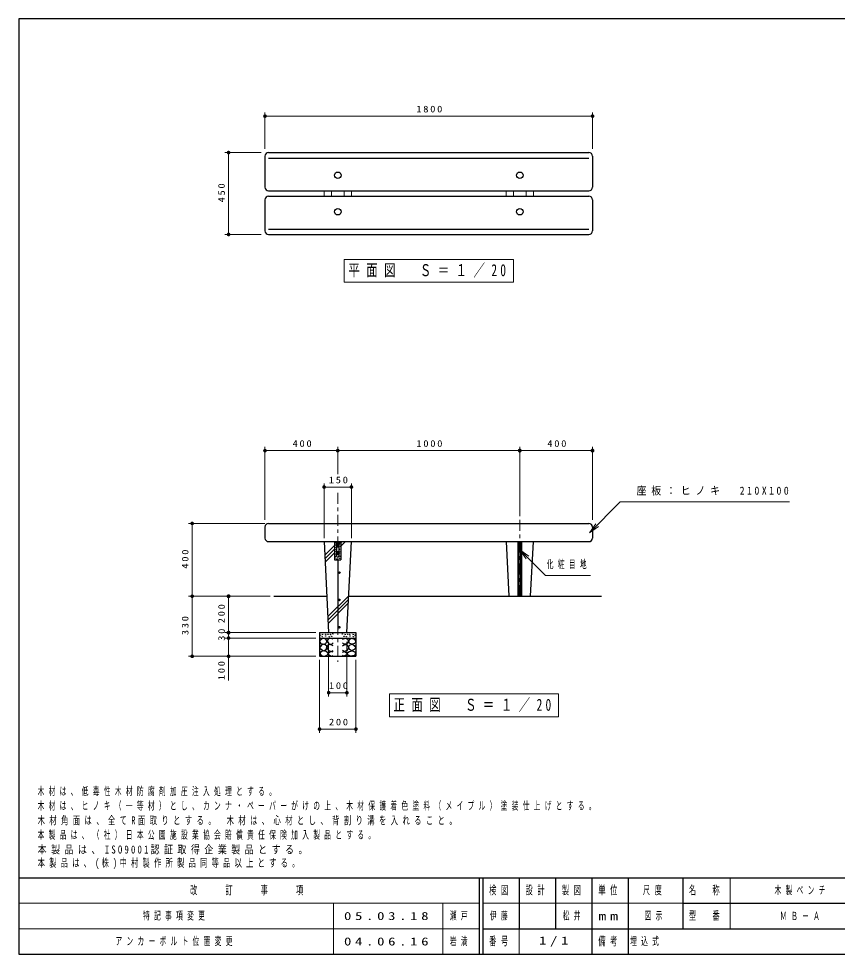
# Model space of a CAD drawing. Units: millimetres on the paper, scale 1:20. Extents: x -365 to 12, y -47 to 257.
# Drawn here: x -365 to -140.1, y 0 to 257 of the extents above; entities that cross this region are included whole.
import ezdxf

# ---------------------------------------------------------------- set-up
doc = ezdxf.new("R2010")
doc.units = ezdxf.units.MM
doc.linetypes.add('USER2', pattern=[6, 3, -1, 1, -1])
doc.layers.add('LY_1', color=3, linetype='Continuous', lineweight=25)
doc.layers.add('LY_2', color=7, linetype='Continuous', lineweight=13)
doc.styles.add('ＭＳ ゴシック', font='')
doc.styles.get('ＭＳ ゴシック').set_extended_font_data('MS Gothic')

# ---------------------------------------------------------------- blocks, each defined once
blk = doc.blocks.new('filled_dot')
at = {"color": 0, "linetype": 'Continuous', "lineweight": -2, "const_width": 1.25}
blk.add_lwpolyline([(-0.625, 0, 1), (0.625, 0, 1)], format="xyb", close=True, dxfattribs=at)

msp = doc.modelspace()

# ---------------------------------------------------------------- linework, layer by layer
at = {"layer": 'LY_1', "color": 7, "lineweight": 13}
for p, q in [((-297.336, 221.234), (-297.336, 231.234)), ((-297.336, 230.234), (-207.336, 230.234)), ((-207.336, 221.234), (-207.336, 231.234)), ((-298.336, 220.234), (-308.336, 220.234)), ((-307.336, 197.734), (-307.336, 220.234)), ((-281.086, 209.734), (-281.086, 208.234)), ((-279.086, 209.734), (-279.086, 208.234)), ((-275.586, 209.734), (-275.586, 208.234)), ((-273.586, 209.734), (-273.586, 208.234)), ((-231.086, 209.734), (-231.086, 208.234)), ((-229.086, 209.734), (-229.086, 208.234)), ((-225.586, 209.734), (-225.586, 208.234)), ((-223.586, 209.734), (-223.586, 208.234)), ((-298.336, 197.734), (-308.336, 197.734)), ((-229.086, 190.884), (-275.586, 190.884)), ((-275.586, 190.884), (-275.586, 184.584)), ((-229.086, 184.584), (-229.086, 190.884)), ((-275.586, 184.584), (-229.086, 184.584)), ((-297.336, 119.353), (-297.336, 139.353)), ((-277.336, 131.924), (-277.336, 139.353)), ((-227.336, 120.353), (-227.336, 139.353)), ((-207.336, 119.353), (-207.336, 139.353)), ((-297.336, 138.353), (-277.336, 138.353)), ((-277.336, 138.353), (-227.336, 138.353)), ((-227.336, 138.353), (-207.336, 138.353)), ((-281.085, 114.353), (-281.085, 129.353)), ((-273.585, 114.353), (-273.585, 129.353)), ((-281.085, 128.353), (-273.585, 128.353)), ((-297.336, 118.353), (-318.336, 118.353)), ((-317.336, 98.353), (-317.336, 118.353)), ((-208.202, 115.758), (-206.435, 118.233)), ((-208.202, 115.758), (-206.081, 117.879)), ((-205.728, 117.526), (-208.202, 115.758)), ((-276.461, 112.066), (-275.174, 113.353)), ((-276.461, 113.056), (-276.164, 113.353)), ((-280.898, 109.609), (-278.211, 112.296)), ((-280.851, 108.666), (-278.211, 111.306)), ((-225.532, 108.62), (-227.3, 111.095)), ((-227.3, 111.095), (-224.825, 109.327)), ((-227.3, 111.095), (-225.178, 108.973)), ((-280.804, 107.724), (-278.211, 110.316)), ((-295.92, 98.353), (-318.336, 98.353)), ((-317.336, 81.853), (-317.336, 98.353)), ((-307.336, 88.353), (-307.336, 98.353)), ((-280.056, 92.773), (-274.328, 98.502)), ((-280.009, 91.83), (-274.38, 97.46)), ((-279.962, 90.888), (-274.432, 96.418)), ((-283.336, 88.353), (-308.336, 88.353)), ((-307.336, 86.853), (-307.336, 88.353)), ((-283.336, 86.853), (-308.336, 86.853)), ((-307.336, 75.165), (-307.336, 86.853)), ((-279.835, 85.853), (-279.835, 70.853)), ((-274.835, 85.853), (-274.835, 70.853)), ((-283.336, 81.853), (-318.336, 81.853)), ((-282.336, 80.853), (-282.336, 60.853)), ((-272.336, 80.853), (-272.336, 60.853)), ((-274.835, 71.853), (-279.835, 71.853)), ((-216.663, 71.503), (-263.163, 71.503)), ((-263.163, 71.503), (-263.163, 65.203)), ((-216.663, 65.203), (-216.663, 71.503)), ((-263.163, 65.203), (-216.663, 65.203)), ((-272.336, 61.853), (-282.336, 61.853))]:
    msp.add_line(p, q, dxfattribs=at)
at = {"layer": 'LY_1'}
for p, q in [((-297.336, 219.234), (-297.336, 210.734)), ((-296.336, 220.234), (-208.336, 220.234)), ((-296.336, 218.734), (-208.336, 218.734)), ((-207.336, 219.234), (-207.336, 210.734)), ((-296.336, 209.734), (-208.336, 209.734)), ((-296.336, 208.234), (-208.336, 208.234)), ((-297.336, 207.234), (-297.336, 198.734)), ((-207.336, 207.234), (-207.336, 198.734)), ((-296.336, 199.234), (-208.336, 199.234)), ((-296.336, 197.734), (-208.336, 197.734)), ((-296.336, 118.353), (-208.336, 118.353)), ((-297.336, 117.353), (-297.336, 114.353)), ((-207.336, 117.353), (-207.336, 114.353)), ((-296.336, 113.353), (-208.336, 113.353)), ((-281.085, 113.353), (-279.835, 88.353)), ((-278.211, 113.353), (-278.211, 108.353)), ((-277.661, 113.353), (-277.661, 109.428)), ((-277.011, 113.353), (-277.011, 109.428)), ((-276.461, 113.353), (-276.461, 108.353)), ((-274.835, 88.353), (-273.585, 113.353)), ((-231.085, 113.353), (-230.335, 98.353)), ((-227.836, 113.353), (-227.836, 98.353)), ((-227.586, 113.353), (-227.586, 98.353)), ((-227.086, 113.353), (-227.086, 98.353)), ((-226.836, 113.353), (-226.836, 98.353)), ((-224.335, 98.353), (-223.585, 113.353)), ((-278.211, 108.353), (-276.461, 108.353)), ((-277.336, 108.353), (-277.336, 89.179)), ((-294.92, 98.353), (-280.335, 98.353)), ((-274.335, 98.353), (-204.906, 98.353)), ((-282.336, 88.353), (-272.336, 88.353)), ((-282.336, 88.353), (-282.336, 81.853)), ((-272.336, 88.353), (-272.336, 81.853)), ((-282.336, 86.853), (-272.336, 86.853)), ((-282.336, 81.853), (-272.336, 81.853))]:
    msp.add_line(p, q, dxfattribs=at)
at = {"layer": 'LY_1', "color": 7, "linetype": 'USER2', "lineweight": 13}
for p, q in [((-277.336, 126.73), (-277.336, 80.353)), ((-227.336, 119.353), (-227.336, 97.353))]:
    msp.add_line(p, q, dxfattribs=at)
at = {"layer": 'LY_1', "color": 7, "lineweight": 13}
for points in [[(-208.202, 115.758), (-199.717, 124.243), (-153.238, 124.243)], [(-227.3, 111.095), (-220.228, 104.024), (-207.897, 104.024)]]:
    msp.add_lwpolyline(points, dxfattribs=at)
at = {"layer": 'LY_1'}
for points in [[(-281.214, 86.823), (-281.847, 86.522), (-282.323, 86.047), (-282.022, 85.35), (-281.293, 85.207), (-280.596, 85.366), (-280.342, 85.952), (-280.532, 86.459)], [(-281.34, 85.176), (-281.879, 84.827), (-282.323, 84.146), (-281.816, 83.686), (-281.15, 83.37), (-280.453, 83.813), (-280.374, 84.653), (-280.782, 85.015)], [(-273.458, 86.823), (-272.825, 86.522), (-272.35, 86.047), (-272.651, 85.35), (-273.379, 85.207), (-274.076, 85.366), (-274.33, 85.952), (-274.14, 86.459)], [(-273.332, 85.176), (-272.793, 84.827), (-272.35, 84.146), (-272.856, 83.686), (-273.522, 83.37), (-274.219, 83.813), (-274.298, 84.653), (-273.89, 85.015)], [(-281.381, 83.379), (-281.95, 83.06), (-282.288, 82.637), (-281.884, 82.071), (-280.942, 81.868), (-280.226, 82.187), (-279.953, 82.692), (-280.492, 83.148)], [(-273.291, 83.379), (-272.722, 83.06), (-272.384, 82.637), (-272.788, 82.071), (-273.73, 81.868), (-274.446, 82.187), (-274.719, 82.692), (-274.18, 83.148)]]:
    msp.add_lwpolyline(points, close=True, dxfattribs=at)
for points in [[(-278.615, 86.538), (-279.471, 86.855), (-280.01, 86.586), (-280.326, 85.984), (-279.74, 85.223), (-278.964, 85.16), (-278.615, 85.556)], [(-278.631, 84.732), (-279.392, 85.128), (-280.025, 84.875), (-280.326, 84.225), (-279.883, 83.449), (-279.122, 83.211), (-278.631, 83.417)], [(-276.057, 86.538), (-275.201, 86.855), (-274.663, 86.586), (-274.346, 85.984), (-274.932, 85.223), (-275.708, 85.16), (-276.057, 85.556)], [(-276.041, 84.732), (-275.28, 85.128), (-274.647, 84.875), (-274.346, 84.225), (-274.789, 83.449), (-275.55, 83.211), (-276.041, 83.417)], [(-278.615, 83.005), (-279.281, 83.211), (-279.93, 82.657), (-279.756, 82.261), (-279.027, 81.896), (-278.615, 82.055)], [(-276.057, 83.005), (-275.391, 83.211), (-274.742, 82.657), (-274.916, 82.261), (-275.645, 81.896), (-276.057, 82.055)]]:
    msp.add_lwpolyline(points, dxfattribs=at)
for centre, radius in [((-277.336, 213.984), 0.9), ((-227.336, 213.984), 0.9), ((-277.336, 203.984), 0.9), ((-227.336, 203.984), 0.9), ((-277.99, 113.035), 0.05), ((-276.646, 113.102), 0.05), ((-278.089, 112.258), 0.05), ((-277.978, 111.136), 0.05), ((-277.856, 110.603), 0.05), ((-277.834, 111.691), 0.05), ((-277.823, 112.658), 0.05), ((-276.857, 112.746), 0.05), ((-276.823, 111.28), 0.05), ((-276.646, 112.08), 0.05), ((-276.557, 110.636), 0.05), ((-278.034, 109.914), 0.05), ((-277.978, 108.837), 0.05), ((-277.878, 109.314), 0.05), ((-277.567, 108.604), 0.05), ((-276.868, 108.803), 0.05), ((-276.834, 110.214), 0.05), ((-276.723, 109.337), 0.05), ((-276.886, 104.853), 0.225), ((-276.886, 97.353), 0.225), ((-276.886, 89.853), 0.225), ((-282.109, 87.661), 0.05), ((-281.552, 87.847), 0.05), ((-280.687, 87.414), 0.05), ((-280.625, 87.909), 0.05), ((-280.006, 87.909), 0.05), ((-279.326, 87.847), 0.05), ((-279.017, 87.352), 0.05), ((-278.646, 88.032), 0.05), ((-276.048, 87.971), 0.05), ((-275.655, 87.352), 0.05), ((-275.346, 87.847), 0.05), ((-274.666, 87.909), 0.05), ((-274.047, 87.909), 0.05), ((-273.986, 87.414), 0.05), ((-273.12, 87.847), 0.05), ((-272.563, 87.661), 0.05), ((-281.614, 87.228), 0.05), ((-279.697, 87.228), 0.05), ((-274.975, 87.228), 0.05), ((-273.058, 87.228), 0.05)]:
    msp.add_circle(centre, radius, dxfattribs=at)
for centre, radius, start, end in [((-296.336, 219.234), 1, 89.99998, 179.99996), ((-208.336, 219.234), 1, 0, 89.99998), ((-296.336, 210.734), 1, 179.99998, 270.00002), ((-296.336, 207.234), 1, 89.99998, 179.99996), ((-208.336, 210.734), 1, 270.00002, 0), ((-208.336, 207.234), 1, 0, 89.99998), ((-296.336, 198.734), 1, 179.99998, 270.00002), ((-208.336, 198.734), 1, 270.00002, 0), ((-296.336, 117.353), 1, 89.99998, 179.99996), ((-208.336, 117.353), 1, 0, 89.99998), ((-296.336, 114.353), 1, 179.99998, 270.00002), ((-208.336, 114.353), 1, 269.99996, 0), ((-277.336, 109.428), 0.325, 179.99998, 0)]:
    msp.add_arc(centre, radius, start, end, dxfattribs=at)
at = {"layer": 'LY_2', "color": 20, "lineweight": 25}
for p, q in [((-365, 257), (-365, 0)), ((0, 257), (-365, 257)), ((-365, 21), (0, 21)), ((-365, 0), (0, 0))]:
    msp.add_line(p, q, dxfattribs=at)
at = {"layer": 'LY_2', "color": 3, "lineweight": 25}
for p, q in [((-238.5, 21), (-238.5, 0)), ((-237.5, 21), (-237.5, 0)), ((-227.5, 21), (-227.5, 7)), ((-217.5, 21), (-217.5, 7)), ((-207.5, 21), (-207.5, 0)), ((-197.5, 21), (-197.5, 7)), ((-182.5, 21), (-182.5, 7)), ((-182.5, 14), (-70, 14)), ((-237.5, 7), (0, 7)), ((-197.5, 7), (-197.5, 0))]:
    msp.add_line(p, q, dxfattribs=at)
at = {"layer": 'LY_2'}
for p, q in [((-169.5, 21), (-169.5, 7)), ((-365, 14), (-238.5, 14)), ((-278.5, 14), (-278.5, 0)), ((-248.5, 14), (-248.5, 0)), ((-237.5, 14), (-182.5, 14)), ((-365, 7), (-238.5, 7)), ((-227.5, 7), (-227.5, 0))]:
    msp.add_line(p, q, dxfattribs=at)

# ---------------------------------------------------------------- block references
at = {"layer": 'LY_1', "color": 7, "lineweight": 13, "xscale": 0.4, "yscale": 0.4}
for p in [(-297.336, 230.234), (-297.336, 138.353), (-281.085, 128.353), (-279.835, 71.853), (-282.336, 61.853)]:
    msp.add_blockref('filled_dot', p, dxfattribs=at)
at = {"layer": 'LY_1', "color": 7, "lineweight": 13}
for p, xscale, yscale, rotation in [((-207.336, 230.234), 0.4, 0.4, 180), ((-307.336, 220.234), 0.4, 0.4, 270), ((-307.336, 197.734), 0.4, 0.4, 90), ((-277.336, 138.353), 0.4, 0.4, 180), ((-227.336, 138.353), 0.431, 0.431, 180), ((-207.336, 138.353), 0.431, 0.431, 180), ((-273.585, 128.353), 0.4, 0.4, 180), ((-317.336, 118.353), 0.4, 0.4, 270), ((-317.336, 98.353), 0.4, 0.4, 90), ((-317.336, 98.353), 0.4, 0.4, 270), ((-307.336, 98.353), 0.431, 0.431, 270), ((-307.336, 88.353), 0.431, 0.431, 270), ((-307.336, 86.853), 0.4, 0.4, 270), ((-317.336, 81.853), 0.4, 0.4, 90), ((-307.336, 81.853), 0.4, 0.4, 90), ((-274.835, 71.853), 0.4, 0.4, 180), ((-272.336, 61.853), 0.4, 0.4, 180)]:
    msp.add_blockref('filled_dot', p, dxfattribs=dict(at, xscale=xscale, yscale=yscale, rotation=rotation))

# ---------------------------------------------------------------- texts
at = {"layer": 'LY_1', "color": 7, "style": 'ＭＳ ゴシック'}
for s, insert, char_height, attachment_point in [('\\T1.33;\\W1.15;1800', (-251.936, 231.234), 1.833, 8), ('\\T1.56;\\W0.7;平面図\u3000Ｓ＝１／20', (-252.336, 187.734), 3.299, 5), ('\\T1.33;\\W1.15;400', (-286.895, 139.353), 1.833, 8), ('\\T1.33;\\W1.15;1000', (-251.915, 139.353), 1.833, 8), ('\\T1.33;\\W1.15;400', (-216.895, 139.353), 1.833, 8), ('\\T1.33;\\W1.15;150', (-276.935, 129.353), 1.833, 8), ('\\T1.5;\\W0.9;座板：ヒノキ\u3000210X100', (-195.238, 127.243), 2.199, 4), ('\\T1.64;\\W0.6;化粧目地', (-219.897, 107.024), 2.199, 4), ('\\T1.33;\\W1.15;100', (-276.907, 72.853), 1.833, 8), ('\\T1.56;\\W0.7;正面図\u3000Ｓ＝１／20', (-239.913, 68.353), 3.299, 5), ('\\T1.33;\\W1.15;200', (-276.895, 62.853), 1.833, 8), ('\\T1.64;\\W0.6;木材は、低毒性木材防腐剤加圧注入処理とする。', (-359.807, 43.429), 2.199, 7), ('\\T1.64;\\W0.6;木材は、ヒノキ（一等材）とし、カンナ・ペーパーがけの上、木材保護着色塗料（メイプル）塗装仕上げとする。', (-359.807, 39.429), 2.199, 7), ('\\T1.61;\\W0.65;木材角面は、全てR面取りとする。\\~木材は、心材とし、背割り溝を入れること。', (-359.807, 35.429), 2.199, 7), ('\\T1.64;\\W0.6;本製品は、（社）日本公園施設業協会賠償責任保険加入製品とする。', (-359.807, 31.429), 2.199, 7), ('\\T1.5;\\W0.8;本製品は、ISO9001認証取得企業製品とする。', (-359.807, 27.429), 2.199, 7), ('\\T1.58;\\W0.65;本製品は、(株)中村製作所製品同等品以上とする。', (-359.807, 23.429), 2.199, 7), ('\\T1.64;\\W0.6;木製ベンチ', (-149.75, 17.5), 2.199, 5), ('\\T1.64;\\W0.6;特記事項変更', (-321.75, 10.5), 2.199, 5), ('\\T1.5;\\W1.35;05.03.18', (-263.5, 10.5), 2.199, 5), ('\\T1.64;\\W0.6;瀬戸', (-243.5, 10.5), 2.199, 5), ('\\T1.64;\\W0.6;伊藤', (-232.5, 10.5), 2.199, 5), ('\\T1.64;\\W0.6;松井', (-212.5, 10.5), 2.199, 5), ('\\T1.64;\\W0.6;図示', (-190, 10.5), 2.199, 5), ('\\T1.64;\\W0.6;ＭＢ－Ａ', (-149.75, 10.5), 2.199, 5), ('\\T1.64;\\W0.6;アンカーボルト位置変更', (-321.75, 3.5), 2.199, 5), ('\\T1.5;\\W1.35;04.06.16', (-263.5, 3.5), 2.199, 5), ('\\T1.64;\\W0.6;岩満', (-243.5, 3.5), 2.199, 5), ('\\T1.5;\\W1.35;1/1', (-217.5, 3.5), 2.199, 5), ('\\T1.64;\\W0.6;埋込式', (-197, 3.5), 2.199, 4)]:
    msp.add_mtext(s, dxfattribs=dict(at, insert=insert, char_height=char_height, attachment_point=attachment_point))
at = {"layer": 'LY_1', "color": 7, "char_height": 1.833, "attachment_point": 8, "rotation": 90, "style": 'ＭＳ ゴシック'}
for s, insert in [('\\T1.33;\\W1.15;450', (-308.336, 209.4)), ('\\T1.33;\\W1.15;400', (-318.336, 108.794)), ('\\T1.33;\\W1.15;200', (-308.336, 93.794)), ('\\T1.33;\\W1.15;330', (-318.336, 90.518)), ('\\T1.34;\\W1.15;30', (-308.336, 88.031)), ('\\T1.33;\\W1.15;100', (-308.336, 78.165))]:
    msp.add_mtext(s, dxfattribs=dict(at, insert=insert))
at = {"layer": 'LY_2', "char_height": 2.346, "attachment_point": 5, "style": 'ＭＳ ゴシック'}
for s, insert in [('\\T1.64;\\W0.6;改\u3000\u3000訂\u3000\u3000事\u3000\u3000項', (-301.75, 17.5)), ('\\T1.64;\\W0.6;検図', (-232.5, 17.5)), ('\\T1.64;\\W0.6;設計', (-222.5, 17.5)), ('\\T1.64;\\W0.6;製図', (-212.5, 17.5)), ('\\T1.64;\\W0.6;単位', (-202.5, 17.5)), ('\\T1.64;\\W0.6;尺度', (-190.25, 17.5)), ('\\T1.64;\\W0.6;名\u3000称', (-176, 17.5)), ('\\T1.5;\\W1.35;mm', (-202.5, 10.5)), ('\\T1.64;\\W0.6;型\u3000番', (-176, 10.5)), ('\\T1.64;\\W0.6;備考', (-202.5, 3.5)), ('\\T1.64;\\W0.6;番号', (-232.5, 3.5))]:
    msp.add_mtext(s, dxfattribs=dict(at, insert=insert))

doc.saveas('drawing.dxf')
